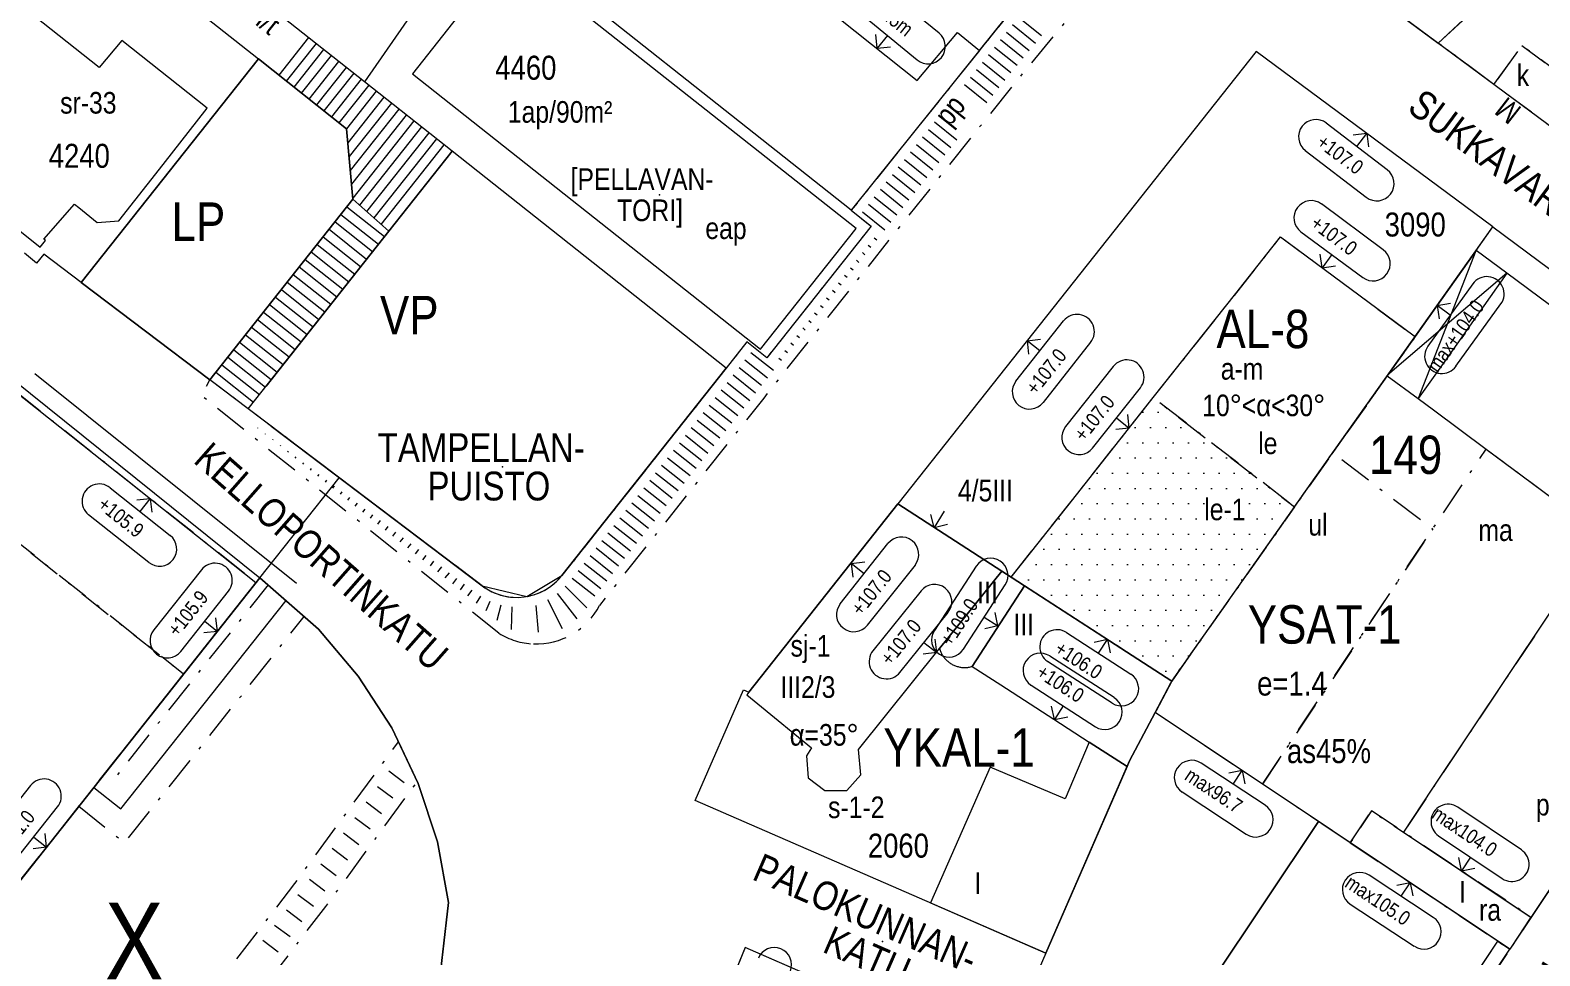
# Model space of a CAD drawing. Header units: metres. Extents: x 24485995 to 24488038, y 6819999 to 6822001.
# Drawn here: x 24487399.4 to 24487556.7, y 6821454.7 to 6821551.1 of the extents above; entities that cross this region are included whole.
import ezdxf

# ---------------------------------------------------------------- set-up
doc = ezdxf.new("R2010")
doc.units = ezdxf.units.M
for name, pattern in [('k10020', [0]), ('k10040', [10.3, 3.5, -1.5, 0.3, -1.5, 3.5]), ('k10050', [8, 3, -2, 3]), ('K10271', [0]), ('K10430', [0]), ('k10li0', [0]), ('k10vi1', [0])]:
    doc.linetypes.add(name, pattern=pattern)
for name, color, linetype, lineweight in [('AK_AsemakaavaTeksti_Kadun_puistonnimi', 7, 'Continuous', 0), ('AK_AsemakaavaTeksti_Kaupunginosan_nimi', 7, 'Continuous', 0), ('AK_AsemakaavaTeksti_Korttelinumero', 7, 'Continuous', 0), ('AK_AsemakaavaViiva_Kaupunginosan_raja', 7, 'Continuous', 0), ('AK_JohdoillevarattuViiva', 7, 'Continuous', 0), ('AK_Kaavamerkinta_Kayttotarkoitusalue', 7, 'Continuous', 0), ('AK_KayttotarkoitusSymboliViiva_Liikennealueen_kuvio', 12, 'Continuous', 0), ('AK_KayttotarkoitusSymboliViiva_Virkistysalueen_kuvio_murtoviiva', 7, 'Continuous', 0), ('AK_KayttotarkoitusViiva', 7, 'Continuous', 0), ('AK_LiikennointiTeksti_Autopaikkamerkinta_m2', 7, 'Continuous', 0), ('AK_LiikennointiViiva_Polkuviivoitus', 7, 'Continuous', 0), ('AK_MuuAsemakaavaTeksti_Alueenosan_kayttotarkoitus', 7, 'Continuous', 0), ('AK_MuuAsemakaavaTeksti_Erityismaarays', 7, 'Continuous', 0), ('AK_MuuAsemakaavaViiva_alueenosan_raja', 7, 'Continuous', 0), ('AK_MuuAsemakaavaViiva_Ohj_alueenosan_raja', 7, 'Continuous', 0), ('AK_Poistettava_merkintä', 7, 'Continuous', 0), ('AK_RakennusalaTeksti_Kerrosala_tai_luku', 7, 'Continuous', 0), ('AK_RakennusalaTeksti_Rakennusoikeus', 7, 'Continuous', 0), ('AK_RakennusalaTeksti_Tehokkuusluku', 7, 'Continuous', 0), ('AK_RakennusalaViiva_Rakennusalan_raja__I_', 7, 'Continuous', 0), ('AK_RakentaminenSymboli_Rajaan_kiinni_nuoli', 7, 'Continuous', 0), ('AK_RakentaminenTeksti_Kattokaltevuus', 7, 'Continuous', 0), ('AK_RakentaminenTeksti_Korkeusmerkinta', 7, 'Continuous', 0), ('AK_RakentaminenTeksti_Korkeusmerkinta_ja_soikio_ja_nuoli', 7, 'Continuous', 0), ('AK_RakentaminenTeksti_Rakentamismaarays', 7, 'Continuous', 0), ('AK_RakentaminenViiva_Kulkuaukko', 7, 'Continuous', 0), ('AK_YmparistoAlue_Istutettava_alue', 7, 'Continuous', 0), ('AK_YmparistoTeksti_Aita_puurivimerkinta', 7, 'Continuous', 0), ('AK_YmparistoViiva_Istutettava_puurivi', 7, 'Continuous', 0)]:
    doc.layers.add(name, color=color, linetype=linetype, lineweight=lineweight)
doc.styles.add('ArialNarrow', font='ARIALN.TTF')

# ---------------------------------------------------------------- blocks, each defined once
blk = doc.blocks.new('NUOLI1')
at = {"layer": 'AK_RakentaminenSymboli_Rajaan_kiinni_nuoli', "color": 7, "linetype": 'Continuous', "lineweight": 0}
for p, q in [((0, 2), (0, 0)), ((0, 0), (-1, 1)), ((0, 0), (1, 1))]:
    blk.add_line(p, q, dxfattribs=at)

msp = doc.modelspace()

# ---------------------------------------------------------------- hatches: boundary and pattern name
at = {"layer": 'AK_YmparistoAlue_Istutettava_alue', "linetype": 'Continuous', "lineweight": 0}
h = msp.add_hatch(dxfattribs=at)
h.set_pattern_fill('DOTS', style=0)
h.paths.add_polyline_path([(24487516.41, 6821512.83), (24487507.5, 6821501.57), (24487501.59, 6821494.11), (24487502.99, 6821493.21), (24487518.33, 6821483.29), (24487531.12, 6821501.44)], flags=0)

# ---------------------------------------------------------------- linework, layer by layer
at = {"layer": 'AK_AsemakaavaTeksti_Kadun_puistonnimi', "linetype": 'Continuous', "lineweight": 5}
for p in [(24487448.6, 6821505.62), (24487488.2, 6821456.16)]:
    msp.add_point(p, dxfattribs=at)
at = {"layer": 'AK_AsemakaavaViiva_Kaupunginosan_raja', "linetype": 'k10020', "lineweight": 9, "flags": 128}
for points in [[(24487517.28, 6821572.69), (24487484.93, 6821532.35)], [(24487484.93, 6821532.35), (24487487.01, 6821530.71)], [(24487487.01, 6821530.71), (24487476.14, 6821516.99)], [(24487474.07, 6821518.63), (24487471.89, 6821515.89)], [(24487476.14, 6821516.99), (24487474.07, 6821518.63)], [(24487471.89, 6821515.89), (24487454.79, 6821494.29)], [(24487423.32, 6821494.06), (24487431.58, 6821504.49)], [(24487446.47, 6821493.23), (24487431.58, 6821504.49)], [(24487423.32, 6821494.06), (24487375.69, 6821433.94), (24487366.38, 6821422.18), (24487364.88, 6821420.67), (24487362.16, 6821419.93)]]:
    msp.add_lwpolyline(points, dxfattribs=at)
at = {"layer": 'AK_AsemakaavaViiva_Kaupunginosan_raja', "linetype": 'k10020', "lineweight": 9}
msp.add_arc((24487450.08, 6821498.02), 6, 232.9124, 321.6098, dxfattribs=at)
at = {"layer": 'AK_JohdoillevarattuViiva', "linetype": 'Continuous', "lineweight": 5, "flags": 128}
msp.add_lwpolyline([(24487406.01, 6821472.22), (24487408.82, 6821469.97), (24487426.05, 6821491.68)], dxfattribs=at)
at = {"layer": 'AK_KayttotarkoitusSymboliViiva_Liikennealueen_kuvio', "linetype": 'k10li0', "lineweight": 9, "flags": 128}
msp.add_lwpolyline([(24487404.7, 6821524.83), (24487418.1, 6821514.69), (24487433, 6821533.5), (24487432.34, 6821540.84), (24487423.15, 6821548.12), (24487404.7, 6821524.83)], dxfattribs=at)
at = {"layer": 'AK_KayttotarkoitusSymboliViiva_Virkistysalueen_kuvio_murtoviiva', "linetype": 'k10vi1', "lineweight": 9, "flags": 128}
for points in [[(24487424.48, 6821509.86), (24487446.47, 6821493.23), (24487451.13, 6821492.11), (24487454.79, 6821494.29), (24487471.89, 6821515.89), (24487443.34, 6821538.51), (24487436.74, 6821530.17), (24487423.95, 6821514.02)], [(24487440.64, 6821439.93), (24487442.96, 6821460.23), (24487441.82, 6821466.54), (24487439.82, 6821472.64), (24487437.05, 6821478.43), (24487433.57, 6821483.82), (24487429.42, 6821488.72), (24487423.32, 6821494.06), (24487375.69, 6821433.94), (24487368.24, 6821424.53)]]:
    msp.add_lwpolyline(points, dxfattribs=at)
at = {"layer": 'AK_KayttotarkoitusViiva', "linetype": 'Continuous', "lineweight": 20, "flags": 128}
for points in [[(24487434.22, 6821545.73), (24487416.74, 6821559.58), (24487417.97, 6821561.32), (24487457.7, 6821617.6)], [(24487486.08, 6821597.75), (24487517.28, 6821572.69), (24487484.93, 6821532.35)], [(24487561.78, 6821538.14), (24487536.28, 6821557.05), (24487562.68, 6821581.48)], [(24487446.18, 6821563.05), (24487434.22, 6821545.73)], [(24487484.93, 6821532.35), (24487446.18, 6821563.05)], [(24487407.57, 6821560.46), (24487423.15, 6821548.12)], [(24487551.79, 6821530.62), (24487527.12, 6821548.9), (24487489.78, 6821501.75)], [(24487404.7, 6821524.83), (24487423.15, 6821548.12)], [(24487423.15, 6821548.12), (24487432.34, 6821540.84), (24487433, 6821533.5), (24487418.1, 6821514.69)], [(24487443.34, 6821538.51), (24487434.22, 6821545.73)], [(24487422.09, 6821511.67), (24487436.74, 6821530.17), (24487443.34, 6821538.51)], [(24487471.89, 6821515.89), (24487443.34, 6821538.51)], [(24487484.93, 6821532.35), (24487487.01, 6821530.71), (24487476.14, 6821516.99), (24487474.07, 6821518.63), (24487471.89, 6821515.89)], [(24487518.33, 6821483.29), (24487535.3, 6821507.37), (24487551.79, 6821530.62)], [(24487551.79, 6821530.62), (24487577.84, 6821511.3), (24487579.44, 6821500.55), (24487602.5, 6821483.29), (24487604.47, 6821469.97), (24487558.76, 6821463.14), (24487553.57, 6821455.35)], [(24487404.7, 6821524.83), (24487400.79, 6821527.78), (24487400.04, 6821526.84), (24487398.77, 6821527.87)], [(24487418.1, 6821514.69), (24487404.7, 6821524.83)], [(24487391.94, 6821519.24), (24487423.32, 6821494.06)], [(24487471.89, 6821515.89), (24487454.79, 6821494.29)], [(24487422.09, 6821511.67), (24487418.1, 6821514.69)], [(24487446.47, 6821493.23), (24487422.09, 6821511.67)], [(24487505.2, 6821454.95), (24487468.68, 6821470.87), (24487473.7, 6821482.39), (24487474.25, 6821482.15), (24487489.78, 6821501.75)], [(24487489.78, 6821501.75), (24487518.33, 6821483.29)], [(24487366.38, 6821422.18), (24487375.69, 6821433.94), (24487423.32, 6821494.06), (24487429.42, 6821488.72), (24487433.57, 6821483.82), (24487437.05, 6821478.43), (24487439.82, 6821472.64), (24487441.82, 6821466.54), (24487442.96, 6821460.23), (24487440.3, 6821436.95)], [(24487518.33, 6821483.29), (24487516.6, 6821480.02)], [(24487505.2, 6821454.95), (24487513.93, 6821474.98), (24487516.6, 6821480.02)], [(24487553.57, 6821455.35), (24487516.6, 6821480.02)], [(24487505.2, 6821454.95), (24487500.41, 6821443.95), (24487473.87, 6821455.52), (24487448.14, 6821392.64), (24487465.79, 6821368.48), (24487533.11, 6821378.53), (24487528.09, 6821412.14), (24487536.31, 6821428.31), (24487542.47, 6821438.72), (24487553.57, 6821455.35)]]:
    msp.add_lwpolyline(points, dxfattribs=at)
at = {"layer": 'AK_KayttotarkoitusViiva', "linetype": 'Continuous', "lineweight": 20}
msp.add_arc((24487450.08, 6821498.02), 6, 232.9124, 321.6098, dxfattribs=at)
at = {"layer": 'AK_LiikennointiViiva_Polkuviivoitus', "linetype": 'Continuous', "lineweight": 0, "flags": 128}
for points in [[(24487501.73, 6821551.7), (24487504.12, 6821549.78)], [(24487502.36, 6821552.48), (24487504.76, 6821550.55)], [(24487428.38, 6821550.35), (24487425.28, 6821546.43)], [(24487500.48, 6821550.14), (24487502.85, 6821548.24)], [(24487501.11, 6821550.92), (24487503.48, 6821549.01)], [(24487429.17, 6821549.73), (24487426.06, 6821545.81)], [(24487429.95, 6821549.11), (24487426.85, 6821545.19)], [(24487430.74, 6821548.49), (24487427.63, 6821544.57)], [(24487499.23, 6821548.58), (24487501.57, 6821546.7)], [(24487499.86, 6821549.36), (24487502.21, 6821547.47)], [(24487431.52, 6821547.87), (24487428.42, 6821543.95)], [(24487432.3, 6821547.25), (24487429.2, 6821543.33)], [(24487497.98, 6821547.02), (24487500.32, 6821545.14)], [(24487498.6, 6821547.8), (24487500.94, 6821545.92)], [(24487433.09, 6821546.63), (24487429.98, 6821542.71)], [(24487433.87, 6821546.01), (24487430.77, 6821542.09)], [(24487434.66, 6821545.39), (24487431.55, 6821541.47)], [(24487496.73, 6821545.46), (24487499.07, 6821543.58)], [(24487497.35, 6821546.24), (24487499.69, 6821544.36)], [(24487435.44, 6821544.77), (24487432.33, 6821540.85)], [(24487436.22, 6821544.14), (24487432.47, 6821539.4)], [(24487437.01, 6821543.52), (24487432.6, 6821537.96)], [(24487437.79, 6821542.9), (24487432.73, 6821536.51)], [(24487438.57, 6821542.28), (24487432.86, 6821535.07)], [(24487439.36, 6821541.66), (24487432.99, 6821533.62)], [(24487440.14, 6821541.04), (24487433.69, 6821532.89)], [(24487492.97, 6821540.78), (24487495.31, 6821538.9)], [(24487493.6, 6821541.56), (24487495.94, 6821539.68)], [(24487440.93, 6821540.42), (24487434.43, 6821532.22)], [(24487441.71, 6821539.8), (24487435.18, 6821531.56)], [(24487442.49, 6821539.18), (24487435.93, 6821530.89)], [(24487491.72, 6821539.22), (24487494.06, 6821537.34)], [(24487492.35, 6821540), (24487494.69, 6821538.12)], [(24487490.47, 6821537.66), (24487492.81, 6821535.78)], [(24487491.1, 6821538.44), (24487493.44, 6821536.56)], [(24487489.22, 6821536.1), (24487491.56, 6821534.22)], [(24487489.84, 6821536.88), (24487492.18, 6821535)], [(24487487.97, 6821534.54), (24487490.31, 6821532.66)], [(24487488.59, 6821535.32), (24487490.93, 6821533.44)], [(24487432.38, 6821532.72), (24487436.3, 6821529.61)], [(24487433, 6821533.5), (24487436.74, 6821530.17)], [(24487486.72, 6821532.98), (24487489.06, 6821531.1)], [(24487487.34, 6821533.76), (24487489.68, 6821531.88)], [(24487431.14, 6821531.15), (24487435.05, 6821528.05)], [(24487431.76, 6821531.93), (24487435.68, 6821528.83)], [(24487486.09, 6821532.2), (24487488.43, 6821530.32)], [(24487429.89, 6821529.58), (24487433.81, 6821526.48)], [(24487430.52, 6821530.37), (24487434.43, 6821527.26)], [(24487487.33, 6821529.5), (24487487.6, 6821529.29)], [(24487428.65, 6821528.01), (24487432.57, 6821524.91)], [(24487429.27, 6821528.8), (24487433.19, 6821525.69)], [(24487486.09, 6821527.94), (24487486.36, 6821527.72)], [(24487486.71, 6821528.72), (24487486.98, 6821528.5)], [(24487427.41, 6821526.45), (24487431.33, 6821523.34)], [(24487428.03, 6821527.23), (24487431.95, 6821524.13)], [(24487484.85, 6821526.37), (24487485.12, 6821526.15)], [(24487485.47, 6821527.15), (24487485.74, 6821526.93)], [(24487426.17, 6821524.88), (24487430.09, 6821521.77)], [(24487426.79, 6821525.66), (24487430.71, 6821522.56)], [(24487483.6, 6821524.8), (24487483.88, 6821524.58)], [(24487484.23, 6821525.58), (24487484.5, 6821525.37)], [(24487424.93, 6821523.31), (24487428.85, 6821520.21)], [(24487425.55, 6821524.09), (24487429.47, 6821520.99)], [(24487482.36, 6821523.23), (24487482.64, 6821523.01)], [(24487482.98, 6821524.02), (24487483.26, 6821523.8)], [(24487423.69, 6821521.74), (24487427.6, 6821518.64)], [(24487424.31, 6821522.53), (24487428.23, 6821519.42)], [(24487481.12, 6821521.66), (24487481.4, 6821521.45)], [(24487481.74, 6821522.45), (24487482.02, 6821522.23)], [(24487422.44, 6821520.18), (24487426.36, 6821517.07)], [(24487423.06, 6821520.96), (24487426.98, 6821517.85)], [(24487479.88, 6821520.1), (24487480.15, 6821519.88)], [(24487480.5, 6821520.88), (24487480.77, 6821520.66)], [(24487421.2, 6821518.61), (24487425.12, 6821515.5)], [(24487421.82, 6821519.39), (24487425.74, 6821516.29)], [(24487478.64, 6821518.53), (24487478.91, 6821518.31)], [(24487479.26, 6821519.31), (24487479.53, 6821519.1)], [(24487419.96, 6821517.04), (24487423.88, 6821513.94)], [(24487420.58, 6821517.82), (24487424.5, 6821514.72)], [(24487474.48, 6821517.55), (24487476.83, 6821515.69)], [(24487477.4, 6821516.96), (24487477.67, 6821516.74)], [(24487478.02, 6821517.74), (24487478.29, 6821517.53)], [(24487418.72, 6821515.47), (24487422.64, 6821512.37)], [(24487419.34, 6821516.26), (24487423.26, 6821513.15)], [(24487473.24, 6821515.98), (24487475.59, 6821514.12)], [(24487473.86, 6821516.76), (24487476.21, 6821514.9)], [(24487472, 6821514.41), (24487474.35, 6821512.55)], [(24487472.62, 6821515.2), (24487474.97, 6821513.33)], [(24487470.76, 6821512.84), (24487473.11, 6821510.98)], [(24487471.38, 6821513.63), (24487473.73, 6821511.77)], [(24487469.51, 6821511.28), (24487471.87, 6821509.41)], [(24487470.14, 6821512.06), (24487472.49, 6821510.2)], [(24487423.08, 6821509.67), (24487423.06, 6821509.65)], [(24487423.87, 6821509.06), (24487423.85, 6821509.03)], [(24487468.27, 6821509.71), (24487470.62, 6821507.85)], [(24487468.89, 6821510.49), (24487471.25, 6821508.63)], [(24487424.67, 6821508.46), (24487424.63, 6821508.4)], [(24487425.47, 6821507.86), (24487425.41, 6821507.78)], [(24487467.03, 6821508.14), (24487469.38, 6821506.28)], [(24487467.65, 6821508.93), (24487470, 6821507.06)], [(24487426.27, 6821507.26), (24487426.19, 6821507.15)], [(24487427.06, 6821506.65), (24487426.97, 6821506.53)], [(24487427.86, 6821506.05), (24487427.75, 6821505.91)], [(24487465.79, 6821506.57), (24487468.14, 6821504.71)], [(24487466.41, 6821507.36), (24487468.76, 6821505.49)], [(24487428.66, 6821505.45), (24487428.54, 6821505.28)], [(24487429.46, 6821504.84), (24487429.32, 6821504.66)], [(24487464.55, 6821505.01), (24487466.9, 6821503.14)], [(24487465.17, 6821505.79), (24487467.52, 6821503.93)], [(24487430.25, 6821504.24), (24487430.1, 6821504.03)], [(24487431.05, 6821503.64), (24487430.88, 6821503.41)], [(24487431.85, 6821503.03), (24487431.66, 6821502.78)], [(24487463.31, 6821503.44), (24487465.66, 6821501.58)], [(24487463.93, 6821504.22), (24487466.28, 6821502.36)], [(24487432.65, 6821502.43), (24487432.44, 6821502.16)], [(24487433.45, 6821501.83), (24487433.22, 6821501.54)], [(24487434.24, 6821501.22), (24487434.01, 6821500.91)], [(24487462.06, 6821501.87), (24487464.42, 6821500.01)], [(24487462.68, 6821502.65), (24487465.04, 6821500.79)], [(24487435.04, 6821500.62), (24487434.79, 6821500.29)], [(24487435.84, 6821500.02), (24487435.57, 6821499.66)], [(24487460.82, 6821500.3), (24487463.17, 6821498.44)], [(24487461.44, 6821501.09), (24487463.79, 6821499.22)], [(24487436.64, 6821499.41), (24487436.35, 6821499.04)], [(24487437.43, 6821498.81), (24487437.13, 6821498.41)], [(24487438.23, 6821498.21), (24487437.91, 6821497.79)], [(24487459.58, 6821498.73), (24487461.93, 6821496.87)], [(24487460.2, 6821499.52), (24487462.55, 6821497.66)], [(24487439.03, 6821497.6), (24487438.7, 6821497.17)], [(24487439.83, 6821497), (24487439.48, 6821496.54)], [(24487458.34, 6821497.17), (24487460.69, 6821495.3)], [(24487458.96, 6821497.95), (24487461.31, 6821496.09)], [(24487440.62, 6821496.4), (24487440.26, 6821495.92)], [(24487441.42, 6821495.79), (24487441.04, 6821495.29)], [(24487442.22, 6821495.19), (24487441.82, 6821494.67)], [(24487457.1, 6821495.6), (24487459.45, 6821493.74)], [(24487457.72, 6821496.38), (24487460.07, 6821494.52)], [(24487443.02, 6821494.59), (24487442.6, 6821494.04)], [(24487443.81, 6821493.98), (24487443.39, 6821493.42)], [(24487444.61, 6821493.38), (24487444.17, 6821492.8)], [(24487455.86, 6821494.03), (24487458.21, 6821492.17)], [(24487456.48, 6821494.81), (24487458.83, 6821492.95)], [(24487445.41, 6821492.78), (24487444.95, 6821492.17)], [(24487446.29, 6821492.14), (24487445.86, 6821491.43)], [(24487453.29, 6821491.8), (24487454.82, 6821488.77)], [(24487454.3, 6821492.43), (24487456.35, 6821489.77)], [(24487455.14, 6821493.18), (24487457.39, 6821490.92)], [(24487447.29, 6821491.6), (24487446.84, 6821490.62)], [(24487448.41, 6821491.22), (24487448.02, 6821489.6)], [(24487449.58, 6821491.04), (24487449.48, 6821488.68)], [(24487452.08, 6821491.17), (24487452.3, 6821488.38)], [(24487438.35, 6821472.71), (24487436.75, 6821473.91)], [(24487437.17, 6821471.09), (24487435.57, 6821472.29)], [(24487435.99, 6821469.48), (24487434.39, 6821470.68)], [(24487434.81, 6821467.87), (24487433.21, 6821469.06)], [(24487433.63, 6821466.25), (24487432.02, 6821467.45)], [(24487432.44, 6821464.64), (24487430.84, 6821465.84)], [(24487431.26, 6821463.02), (24487429.66, 6821464.22)], [(24487430.08, 6821461.41), (24487428.48, 6821462.61)], [(24487428.89, 6821459.81), (24487427.28, 6821461.01)], [(24487427.67, 6821458.22), (24487426.07, 6821459.42)], [(24487426.45, 6821456.64), (24487424.85, 6821457.83)], [(24487425.23, 6821455.05), (24487423.63, 6821456.25)]]:
    msp.add_lwpolyline(points, dxfattribs=at)
at = {"layer": 'AK_MuuAsemakaavaTeksti_Erityismaarays', "linetype": 'Continuous', "lineweight": 0}
msp.add_point((24487464.95, 6821533.98), dxfattribs=at)
at = {"layer": 'AK_MuuAsemakaavaViiva_alueenosan_raja', "linetype": 'k10040', "lineweight": 5, "flags": 128}
for points in [[(24487519.38, 6821565.76), (24487512.97, 6821558.89), (24487502.2, 6821545.89), (24487488.83, 6821529.22), (24487475.81, 6821512.79), (24487458.71, 6821491.19)], [(24487510.99, 6821564.81), (24487498.3, 6821549.02)], [(24487546.09, 6821549.78), (24487562.16, 6821564.65), (24487575.2, 6821555.03), (24487572.99, 6821552.25), (24487569.25, 6821547.54), (24487564.9, 6821542.06), (24487554.81, 6821549.53), (24487551.91, 6821545.46), (24487546.09, 6821549.78)], [(24487498.3, 6821549.02), (24487484.93, 6821532.35), (24487487.01, 6821530.71), (24487476.14, 6821516.99), (24487474.07, 6821518.63), (24487471.89, 6821515.89), (24487454.79, 6821494.29)], [(24487551.91, 6821545.46), (24487546.09, 6821549.78)], [(24487516.41, 6821512.83), (24487529.68, 6821529.58), (24487543.69, 6821519.19), (24487531.12, 6821501.44), (24487516.41, 6821512.83)], [(24487543.69, 6821519.19), (24487540.79, 6821515.12)], [(24487384.54, 6821499.66), (24487392.05, 6821493.69), (24487396.41, 6821499.07), (24487415.36, 6821484.02), (24487422.9, 6821493.55), (24487396.4, 6821514.6), (24487384.54, 6821499.66)], [(24487448.21, 6821488.29), (24487417.2, 6821513.05), (24487418.1, 6821514.69)], [(24487446.47, 6821493.23), (24487422.09, 6821511.67), (24487418.1, 6821514.69)], [(24487501.59, 6821494.11), (24487516.41, 6821512.83), (24487531.12, 6821501.44), (24487518.33, 6821483.29), (24487501.59, 6821494.11)], [(24487527.78, 6821472.56), (24487545.53, 6821499.16), (24487551.08, 6821507.48), (24487560.77, 6821500.3), (24487561.42, 6821495.94), (24487542.48, 6821467.56), (24487539.15, 6821469.78), (24487536.93, 6821466.45), (24487527.78, 6821472.56)], [(24487516.6, 6821480.02), (24487518.33, 6821483.29), (24487531.12, 6821501.44), (24487535.1, 6821507.09), (24487545.53, 6821499.16), (24487527.78, 6821472.56), (24487516.6, 6821480.02)], [(24487364.63, 6821459.18), (24487383.7, 6821444.04), (24487415.36, 6821484.02), (24487396.41, 6821499.07), (24487392.05, 6821493.69), (24487387.89, 6821488.57), (24487380.44, 6821479.37), (24487379.4, 6821480.18), (24487377.82, 6821479.84), (24487375.23, 6821476.56), (24487375.07, 6821475.18), (24487376.36, 6821474.08), (24487364.63, 6821459.18)], [(24487404.44, 6821470.28), (24487409.22, 6821466.44), (24487427.93, 6821490.03), (24487424.16, 6821493.32), (24487408.42, 6821473.49), (24487407.57, 6821474.18), (24487404.46, 6821470.26)], [(24487501.59, 6821494.11), (24487502.99, 6821493.21)], [(24487518.33, 6821483.29), (24487516.6, 6821480.02)], [(24487527.78, 6821472.56), (24487516.6, 6821480.02)], [(24487437.75, 6821476.97), (24487439.71, 6821472.87), (24487430.15, 6821459.81), (24487416.01, 6821441.41), (24487412.89, 6821437.01), (24487409.43, 6821432.09), (24487406.53, 6821427.73), (24487404.96, 6821425.29), (24487403.31, 6821422.43), (24487399.93, 6821415.91), (24487396.94, 6821409.26), (24487393.8, 6821400.37), (24487391.89, 6821394.04), (24487390.97, 6821388.91), (24487390.56, 6821382.24), (24487390.76, 6821357.49), (24487386.76, 6821356.89), (24487386.56, 6821382.34), (24487386.99, 6821389.39), (24487388, 6821394.98), (24487390, 6821401.61), (24487393.22, 6821410.75), (24487396.33, 6821417.65), (24487399.8, 6821424.35), (24487401.54, 6821427.37), (24487403.18, 6821429.91), (24487406.12, 6821434.35), (24487409.62, 6821439.31), (24487412.79, 6821443.78), (24487426.95, 6821462.21), (24487437.75, 6821476.97)], [(24487513.93, 6821474.98), (24487513.67, 6821474.39)], [(24487536.93, 6821466.45), (24487553.57, 6821455.35), (24487555.79, 6821458.68), (24487542.48, 6821467.56), (24487539.15, 6821469.78), (24487536.93, 6821466.45)], [(24487536.93, 6821466.45), (24487539.15, 6821469.78), (24487542.48, 6821467.56), (24487555.79, 6821458.68), (24487553.57, 6821455.35), (24487536.93, 6821466.45)], [(24487536.93, 6821466.45), (24487533.61, 6821468.67)], [(24487531, 6821392.67), (24487518.35, 6821391.64), (24487516.64, 6821393.01), (24487511.79, 6821404.38), (24487516.83, 6821407.24), (24487514.05, 6821412.58), (24487513.04, 6821414.03), (24487517.09, 6821419.59), (24487524.57, 6821414.59), (24487541.22, 6821439.55), (24487552.32, 6821456.19), (24487553.57, 6821455.35), (24487542.47, 6821438.72), (24487536.31, 6821428.31), (24487528.09, 6821412.14), (24487531, 6821392.67)], [(24487552.32, 6821456.19), (24487553.57, 6821455.35)]]:
    msp.add_lwpolyline(points, dxfattribs=at)
at = {"layer": 'AK_MuuAsemakaavaViiva_alueenosan_raja', "linetype": 'k10040', "lineweight": 5}
for centre, radius, start, end in [((24487450.08, 6821498.02), 6, 287.7806, 321.599), ((24487450.08, 6821498.02), 6, 232.9056, 287.794), ((24487452.12, 6821494.58), 7.41, 267.6695, 332.7375), ((24487452.1, 6821494.53), 7.36, 238.0375, 267.8077)]:
    msp.add_arc(centre, radius, start, end, dxfattribs=at)
at = {"layer": 'AK_MuuAsemakaavaViiva_Ohj_alueenosan_raja', "linetype": 'k10050', "lineweight": 5, "flags": 128}
msp.add_lwpolyline([(24487551.91, 6821545.46), (24487554.81, 6821549.53), (24487564.9, 6821542.06), (24487561.78, 6821538.14), (24487558.73, 6821540.4), (24487551.91, 6821545.46)], dxfattribs=at)
at = {"layer": 'AK_Poistettava_merkintä', "linetype": 'k10040', "lineweight": 0, "flags": 128}
for points in [[(24487540.79, 6821515.12), (24487535.19, 6821507.22), (24487535.01, 6821506.96)], [(24487531.12, 6821501.44), (24487535.01, 6821506.96)]]:
    msp.add_lwpolyline(points, dxfattribs=at)
at = {"layer": 'AK_RakennusalaViiva_Rakennusalan_raja__I_', "linetype": 'K10271', "lineweight": 9, "flags": 128}
for points in [[(24487314.1, 6821598.83), (24487365.81, 6821556.33), (24487380.1, 6821544.81), (24487400.42, 6821528.51), (24487400.98, 6821529.19), (24487400.79, 6821529.35), (24487403.98, 6821532.98), (24487404.44, 6821532.63), (24487406.37, 6821531.08), (24487408.61, 6821531.24), (24487413.22, 6821537.12), (24487417.83, 6821543), (24487408.94, 6821550.05), (24487406.57, 6821547.24), (24487391.36, 6821559.28), (24487391.66, 6821559.67), (24487363.88, 6821581.89), (24487363.87, 6821581.83), (24487325.42, 6821612.75), (24487321.63, 6821608.09), (24487317.85, 6821603.43), (24487314.1, 6821598.83)], [(24487498.3, 6821549.02), (24487510.99, 6821564.81), (24487508.78, 6821566.62), (24487512.78, 6821571.9), (24487498.23, 6821583.72), (24487494.38, 6821578.3), (24487492.83, 6821579.56), (24487480.04, 6821563.81), (24487481.59, 6821562.55), (24487477.34, 6821557.4), (24487491.8, 6821545.88), (24487496.02, 6821550.89), (24487498.3, 6821549.02)], [(24487552.51, 6821555.72), (24487562.16, 6821564.65), (24487570.83, 6821572.67), (24487571.91, 6821573.67), (24487562.68, 6821581.48), (24487536.28, 6821557.05), (24487546.09, 6821549.78), (24487552.51, 6821555.72)], [(24487450.17, 6821558.33), (24487449.13, 6821559.15), (24487439.21, 6821546.58), (24487475.47, 6821517.87), (24487485.44, 6821530.44), (24487454.84, 6821554.64), (24487450.17, 6821558.33)], [(24487500.61, 6821494.74), (24487501.59, 6821494.11), (24487507.5, 6821501.57), (24487516.41, 6821512.83), (24487525.01, 6821523.68), (24487529.68, 6821529.58), (24487543.45, 6821519.37), (24487543.69, 6821519.19), (24487550.05, 6821528.17), (24487551.79, 6821530.62), (24487527.12, 6821548.9), (24487489.78, 6821501.75), (24487500.61, 6821494.74)], [(24487558.76, 6821463.14), (24487578.15, 6821492.19), (24487576.96, 6821500.19), (24487576.1, 6821505.98), (24487575.63, 6821509.21), (24487553.26, 6821525.79), (24487550.05, 6821528.17), (24487543.69, 6821519.19), (24487540.79, 6821515.12), (24487544.01, 6821512.73), (24487545.6, 6821511.55), (24487551.08, 6821507.48), (24487560.77, 6821500.3), (24487561.14, 6821497.84), (24487561.42, 6821495.94), (24487545.45, 6821472.02), (24487542.48, 6821467.56), (24487554.54, 6821459.51), (24487555.79, 6821458.68), (24487558.76, 6821463.14)], [(24487313.66, 6821461.35), (24487346.08, 6821435.6), (24487364.88, 6821420.67), (24487366.38, 6821422.18), (24487383.7, 6821444.04), (24487415.36, 6821484.02), (24487422.9, 6821493.55), (24487396.4, 6821514.6), (24487384.54, 6821499.66), (24487392.05, 6821493.69), (24487387.91, 6821488.58), (24487380.44, 6821479.37), (24487379.4, 6821480.18), (24487377.82, 6821479.84), (24487375.23, 6821476.56), (24487375.07, 6821475.18), (24487376.36, 6821474.08), (24487364.63, 6821459.18), (24487363.09, 6821457.21), (24487330.91, 6821482.76), (24487313.66, 6821461.35)], [(24487500.61, 6821494.74), (24487489.78, 6821501.75), (24487474.25, 6821482.15), (24487474.04, 6821481.88), (24487475.2, 6821480.93), (24487480.8, 6821476.35), (24487480.28, 6821475.5), (24487480.44, 6821473.22), (24487482.19, 6821471.89), (24487484.49, 6821471.91), (24487485.93, 6821473.53), (24487485.69, 6821476.17), (24487494.13, 6821486.68), (24487500.61, 6821494.74)], [(24487497.54, 6821484.82), (24487502.99, 6821493.21), (24487501.59, 6821494.11), (24487500.61, 6821494.74), (24487494.13, 6821486.68), (24487494.16, 6821486.59), (24487494.19, 6821486.5), (24487494.22, 6821486.41), (24487494.26, 6821486.32), (24487494.3, 6821486.24), (24487494.34, 6821486.16), (24487494.39, 6821486.07), (24487494.44, 6821485.99), (24487494.49, 6821485.91), (24487494.54, 6821485.84), (24487494.6, 6821485.76), (24487494.66, 6821485.69), (24487494.72, 6821485.62), (24487494.78, 6821485.55), (24487494.85, 6821485.48), (24487494.92, 6821485.42), (24487494.99, 6821485.36), (24487495.06, 6821485.3), (24487495.13, 6821485.24), (24487495.21, 6821485.19), (24487495.29, 6821485.13), (24487495.37, 6821485.09), (24487495.45, 6821485.04), (24487495.53, 6821485), (24487495.62, 6821484.96), (24487495.7, 6821484.92), (24487495.79, 6821484.88), (24487495.88, 6821484.85), (24487495.97, 6821484.82), (24487496.06, 6821484.8), (24487496.15, 6821484.78), (24487496.24, 6821484.76), (24487496.33, 6821484.74), (24487496.43, 6821484.73), (24487496.52, 6821484.72), (24487496.61, 6821484.71), (24487496.71, 6821484.71), (24487496.8, 6821484.71), (24487496.89, 6821484.71), (24487496.99, 6821484.72), (24487497.08, 6821484.73), (24487497.17, 6821484.74), (24487497.27, 6821484.76), (24487497.36, 6821484.77), (24487497.45, 6821484.8), (24487497.54, 6821484.82)], [(24487513.93, 6821474.98), (24487516.6, 6821480.02), (24487518.33, 6821483.29), (24487502.99, 6821493.21), (24487497.54, 6821484.82), (24487500.52, 6821482.9), (24487506.05, 6821479.32), (24487509.74, 6821476.93), (24487513.67, 6821474.39), (24487513.93, 6821474.98)], [(24487513.93, 6821474.98), (24487513.67, 6821474.39), (24487505.2, 6821454.95), (24487500.41, 6821443.95), (24487495.94, 6821433.7), (24487505.86, 6821427.08), (24487509.74, 6821432.91), (24487522.51, 6821452.04), (24487533.61, 6821468.67), (24487527.78, 6821472.56), (24487516.6, 6821480.02), (24487513.93, 6821474.98)], [(24487513.67, 6821474.39), (24487509.74, 6821476.93), (24487507.24, 6821471.04), (24487499.41, 6821474.34), (24487493.18, 6821460.19), (24487505.2, 6821454.95), (24487513.67, 6821474.39)], [(24487536.93, 6821466.45), (24487533.61, 6821468.67), (24487522.51, 6821452.04), (24487509.74, 6821432.91), (24487516.81, 6821428.19), (24487520.97, 6821425.41), (24487517.09, 6821419.59), (24487524.57, 6821414.59), (24487541.22, 6821439.55), (24487552.32, 6821456.19), (24487536.93, 6821466.45)], [(24487473.87, 6821455.52), (24487470.01, 6821446.07), (24487473.81, 6821444.42), (24487476.98, 6821443.03), (24487484.98, 6821439.55), (24487488.39, 6821438.06), (24487488.56, 6821438.48), (24487490.88, 6821444.14), (24487492.26, 6821447.5), (24487473.87, 6821455.52)]]:
    msp.add_lwpolyline(points, dxfattribs=at)
at = {"layer": 'AK_RakentaminenTeksti_Korkeusmerkinta_ja_soikio_ja_nuoli', "linetype": 'Continuous', "lineweight": 5, "flags": 128}
for points in [[(24487494.08, 6821550.82), (24487487.89, 6821555.88)], [(24487485.61, 6821553.1), (24487491.8, 6821548.03)], [(24487487.63, 6821549.25), (24487487.49, 6821550.66)], [(24487488.71, 6821550.56), (24487487.63, 6821549.25)], [(24487487.63, 6821549.25), (24487489.04, 6821549.39)], [(24487540.79, 6821536.57), (24487534.44, 6821541.44)], [(24487538.65, 6821540.35), (24487537.25, 6821540.17)], [(24487537.62, 6821539), (24487538.65, 6821540.35)], [(24487538.65, 6821540.35), (24487538.84, 6821538.95)], [(24487532.25, 6821538.58), (24487538.6, 6821533.71)], [(24487540.37, 6821528.25), (24487533.94, 6821533.01)], [(24487531.8, 6821530.12), (24487538.23, 6821525.36)], [(24487534, 6821526.37), (24487533.79, 6821527.77)], [(24487535.01, 6821527.74), (24487534, 6821526.37)], [(24487534, 6821526.37), (24487535.4, 6821526.58)], [(24487549.7, 6821524.69), (24487545.03, 6821518.2)], [(24487545.98, 6821522.43), (24487547.38, 6821522.66)], [(24487545.98, 6821522.43), (24487546.21, 6821521.04)], [(24487547.36, 6821521.44), (24487545.98, 6821522.43)], [(24487547.95, 6821516.1), (24487552.63, 6821522.59)], [(24487502.1, 6821514.56), (24487507.06, 6821520.83)], [(24487503.25, 6821518.75), (24487504.65, 6821518.91)], [(24487503.25, 6821518.75), (24487503.41, 6821517.35)], [(24487504.58, 6821517.7), (24487503.25, 6821518.75)], [(24487509.88, 6821518.6), (24487504.92, 6821512.32)], [(24487512.23, 6821516.09), (24487507.27, 6821509.82)], [(24487510.09, 6821507.58), (24487515.06, 6821513.85)], [(24487512.57, 6821510.72), (24487513.9, 6821509.66)], [(24487513.9, 6821509.66), (24487513.74, 6821511.07)], [(24487513.9, 6821509.66), (24487512.5, 6821509.5)], [(24487407.7, 6821503.45), (24487413.96, 6821498.48)], [(24487411.89, 6821502.3), (24487410.48, 6821502.14)], [(24487410.83, 6821500.97), (24487411.89, 6821502.3)], [(24487411.89, 6821502.3), (24487412.05, 6821500.89)], [(24487411.73, 6821495.66), (24487405.46, 6821500.63)], [(24487483.79, 6821491.36), (24487488.76, 6821497.63)], [(24487417.22, 6821494.9), (24487412.25, 6821488.63)], [(24487484.94, 6821495.55), (24487486.34, 6821495.71)], [(24487484.94, 6821495.55), (24487485.1, 6821494.14)], [(24487486.27, 6821494.49), (24487484.94, 6821495.55)], [(24487491.58, 6821495.39), (24487486.61, 6821489.12)], [(24487497.96, 6821495.28), (24487493.6, 6821488.58)], [(24487496.62, 6821486.61), (24487500.98, 6821493.32)], [(24487415.07, 6821486.39), (24487420.04, 6821492.66)], [(24487492.21, 6821492.69), (24487487.2, 6821486.46)], [(24487490, 6821484.2), (24487495.02, 6821490.44)], [(24487500.22, 6821489.04), (24487499.93, 6821490.43)], [(24487417.56, 6821489.53), (24487418.89, 6821488.47)], [(24487418.89, 6821488.47), (24487418.73, 6821489.88)], [(24487498.8, 6821489.97), (24487500.22, 6821489.04)], [(24487500.22, 6821489.04), (24487498.84, 6821488.75)], [(24487418.89, 6821488.47), (24487417.48, 6821488.31)], [(24487492.51, 6821487.32), (24487493.84, 6821486.26)], [(24487493.84, 6821486.26), (24487493.68, 6821487.66)], [(24487507.35, 6821488.36), (24487514.07, 6821484.02)], [(24487511.63, 6821487.62), (24487510.25, 6821487.32)], [(24487510.71, 6821486.19), (24487511.63, 6821487.62)], [(24487511.63, 6821487.62), (24487511.93, 6821486.24)], [(24487493.84, 6821486.26), (24487492.43, 6821486.1)], [(24487512.34, 6821481.57), (24487505.62, 6821485.91)], [(24487512.12, 6821481), (24487505.4, 6821485.34)], [(24487503.67, 6821482.88), (24487510.39, 6821478.54)], [(24487506.1, 6821479.29), (24487505.81, 6821480.67)], [(24487507.03, 6821480.71), (24487506.1, 6821479.29)], [(24487506.1, 6821479.29), (24487507.49, 6821479.58)], [(24487528.08, 6821470.36), (24487521.39, 6821474.75)], [(24487525.66, 6821473.97), (24487524.28, 6821473.69)], [(24487524.73, 6821472.55), (24487525.66, 6821473.97)], [(24487525.66, 6821473.97), (24487525.95, 6821472.59)], [(24487399.41, 6821472.42), (24487394.45, 6821466.15)], [(24487519.41, 6821471.74), (24487526.1, 6821467.35)], [(24487397.27, 6821463.91), (24487402.23, 6821470.18)], [(24487554.79, 6821465.7), (24487548.15, 6821470.17)], [(24487399.75, 6821467.05), (24487401.08, 6821465.99)], [(24487401.08, 6821465.99), (24487400.92, 6821467.4)], [(24487546.14, 6821467.18), (24487552.78, 6821462.72)], [(24487401.08, 6821465.99), (24487399.68, 6821465.83)], [(24487548.51, 6821463.54), (24487548.24, 6821464.92)], [(24487549.46, 6821464.95), (24487548.51, 6821463.54)], [(24487548.51, 6821463.54), (24487549.9, 6821463.81)], [(24487545.58, 6821458.68), (24487538.89, 6821463.06)], [(24487543.17, 6821462.29), (24487541.79, 6821462)], [(24487542.24, 6821460.87), (24487543.17, 6821462.29)], [(24487543.17, 6821462.29), (24487543.46, 6821460.91)], [(24487536.92, 6821460.05), (24487543.61, 6821455.67)]]:
    msp.add_lwpolyline(points, dxfattribs=at)
at = {"layer": 'AK_RakentaminenTeksti_Korkeusmerkinta_ja_soikio_ja_nuoli', "linetype": 'Continuous', "lineweight": 5}
for centre, start, end in [((24487492.94, 6821549.42), 230.7089, 50.7089), ((24487533.35, 6821540.01), 52.5269, 232.5269), ((24487539.7, 6821535.14), 232.5269, 52.5269), ((24487532.87, 6821531.56), 53.4568, 233.4568), ((24487539.3, 6821526.8), 233.4568, 53.4568), ((24487508.47, 6821519.71), 321.6191, 141.6191), ((24487513.65, 6821514.97), 321.6121, 141.6121), ((24487503.51, 6821513.44), 141.6191, 321.6191), ((24487508.68, 6821508.7), 141.6121, 321.6121), ((24487406.58, 6821502.04), 51.5498, 231.5498), ((24487412.85, 6821497.07), 231.5498, 51.5498), ((24487490.17, 6821496.51), 321.6151, 141.6151), ((24487418.63, 6821493.78), 321.6121, 141.6121), ((24487499.47, 6821494.3), 326.9692, 146.9692), ((24487493.61, 6821491.57), 321.2225, 141.2225), ((24487485.2, 6821490.24), 141.6151, 321.6151), ((24487413.66, 6821487.51), 141.6121, 321.6121), ((24487506.38, 6821486.85), 57.1228, 237.1228), ((24487495.11, 6821487.6), 146.9692, 326.9692), ((24487488.6, 6821485.33), 141.2225, 321.2225), ((24487504.64, 6821484.4), 57.1295, 237.1295), ((24487513.09, 6821482.51), 237.1228, 57.1228), ((24487511.36, 6821480.05), 237.1295, 57.1295), ((24487520.4, 6821473.24), 56.746, 236.746), ((24487400.82, 6821471.3), 321.6121, 141.6121), ((24487527.09, 6821468.85), 236.746, 56.746), ((24487537.91, 6821461.56), 56.7689, 236.7689), ((24487544.6, 6821457.17), 236.7689, 56.7689), ((24487476.92, 6821453.74), 337.8667, 157.8667)]:
    msp.add_arc(centre, 1.8, start, end, dxfattribs=at)
for centre, major_axis, ratio, start_param, end_param in [((24487551.17, 6821523.64), (-1.78, -0.29), 0.997482, 2.356194, 5.497787), ((24487546.49, 6821517.15), (-1.78, -0.29), 0.997482, 5.497787, 8.63938), ((24487547.14, 6821468.67), (1.49, -1), 1, 1.570796, 4.712389), ((24487553.78, 6821464.21), (1.49, -1), 1, 4.712389, 7.853982)]:
    msp.add_ellipse(centre, major_axis=major_axis, ratio=ratio, start_param=start_param, end_param=end_param, dxfattribs=at)
at = {"layer": 'AK_RakentaminenViiva_Kulkuaukko', "linetype": 'Continuous', "lineweight": 5, "flags": 128}
for points in [[(24487550.01, 6821528.12), (24487544.01, 6821512.73)], [(24487553.26, 6821525.79), (24487540.83, 6821515.17)], [(24487553.26, 6821525.79), (24487546.95, 6821516.88), (24487544.01, 6821512.73)]]:
    msp.add_lwpolyline(points, dxfattribs=at)
at = {"layer": 'AK_YmparistoViiva_Istutettava_puurivi', "linetype": 'K10430', "lineweight": 5, "flags": 128}
msp.add_lwpolyline([(24487399.87, 6821515.35), (24487427.11, 6821493.49)], dxfattribs=at)

# ---------------------------------------------------------------- block references
at = {"layer": 'AK_RakentaminenSymboli_Rajaan_kiinni_nuoli', "color": 7, "lineweight": 0, "rotation": 329.4785321500576}
msp.add_blockref('NUOLI1', (24487493.59, 6821499.29), dxfattribs=at)

# ---------------------------------------------------------------- texts
at = {"layer": 'AK_AsemakaavaTeksti_Kadun_puistonnimi', "linetype": 'Continuous', "lineweight": 5, "style": 'ArialNarrow'}
for s, rotation, p in [('SUKKAVARTAANKATU', 323.4568, (24487542.75, 6821542.75)), ('KELLOPORTINKATU', 318.6439, (24487416.27, 6821506.14)), ('PALOKUNNAN-', 336.4572, (24487474.48, 6821462.68)), ('KATU', 336.4572, (24487481.81, 6821455.12)), ('PELLAVATEHTAANKATU', 57.7198, (24487538.95, 6821419.86))]:
    msp.add_text(s, height=3, rotation=rotation, dxfattribs=at).set_placement(p)
for s, p in [('TAMPELLAN-', (24487435.59, 6821506.12)), ('PUISTO', (24487440.78, 6821502.12))]:
    msp.add_text(s, height=3, dxfattribs=at).set_placement(p)
at = {"layer": 'AK_AsemakaavaTeksti_Kaupunginosan_nimi', "linetype": 'Continuous', "lineweight": 0, "style": 'ArialNarrow'}
msp.add_text('X', height=8, dxfattribs=at).set_placement((24487407.16, 6821452.22))
at = {"layer": 'AK_AsemakaavaTeksti_Korttelinumero', "linetype": 'Continuous', "lineweight": 5, "style": 'ArialNarrow'}
msp.add_text('149', height=4, dxfattribs=at).set_placement((24487538.88, 6821504.88))
at = {"layer": 'AK_Kaavamerkinta_Kayttotarkoitusalue', "linetype": 'Continuous', "lineweight": 0, "style": 'ArialNarrow'}
for s, p in [('LP', (24487414.1, 6821529.17)), ('VP', (24487435.82, 6821519.44)), ('AL-8', (24487522.99, 6821517.99)), ('YSAT-1', (24487526.25, 6821487.2)), ('YKAL-1', (24487488.28, 6821474.37))]:
    msp.add_text(s, height=4, dxfattribs=at).set_placement(p)
at = {"layer": 'AK_LiikennointiTeksti_Autopaikkamerkinta_m2', "linetype": 'Continuous', "lineweight": 0, "style": 'ArialNarrow'}
msp.add_text('1ap/90m²', height=2.25, dxfattribs=at).set_placement((24487449.15, 6821541.48))
at = {"layer": 'AK_MuuAsemakaavaTeksti_Alueenosan_kayttotarkoitus', "linetype": 'Continuous', "lineweight": 0, "style": 'ArialNarrow'}
for s, rotation, p in [('h/t', 321.2738, (24487422.06, 6821552.31)), ('pp', 51.2625, (24487495.19, 6821540.97))]:
    msp.add_text(s, height=2.25, rotation=rotation, dxfattribs=at).set_placement(p)
for s, p in [('ma', (24487550.29, 6821497.9)), ('ra', (24487550.36, 6821458.33))]:
    msp.add_text(s, height=2.25, dxfattribs=at).set_placement(p)
at = {"layer": 'AK_MuuAsemakaavaTeksti_Erityismaarays', "linetype": 'Continuous', "lineweight": 0, "style": 'ArialNarrow'}
for s, p in [('k', (24487554.28, 6821545.31)), ('sr-33', (24487402.5, 6821542.43)), ('[PELLAVAN-', (24487455.69, 6821534.48)), ('TORI]', (24487460.53, 6821531.23)), ('eap', (24487469.73, 6821529.36)), ('a-m', (24487523.44, 6821514.71)), ('le', (24487527.34, 6821506.95)), ('le-1', (24487521.72, 6821500.06)), ('ul', (24487532.57, 6821498.46)), ('s-1-2', (24487482.52, 6821469.02))]:
    msp.add_text(s, height=2.25, dxfattribs=at).set_placement(p)
at = {"layer": 'AK_RakennusalaTeksti_Kerrosala_tai_luku', "linetype": 'Continuous', "lineweight": 0, "style": 'ArialNarrow'}
for s, p in [('4/5III', (24487496.05, 6821502.02)), ('III', (24487498.06, 6821491.4)), ('III', (24487501.83, 6821488.08)), ('III2/3', (24487477.55, 6821481.55)), ('I', (24487497.77, 6821461.11)), ('I', (24487548.26, 6821460.2))]:
    msp.add_text(s, height=2.25, dxfattribs=at).set_placement(p)
at = {"layer": 'AK_RakennusalaTeksti_Rakennusoikeus', "linetype": 'Continuous', "lineweight": 0, "style": 'ArialNarrow'}
for s, p in [('4460', (24487447.84, 6821545.96)), ('4240', (24487401.31, 6821536.78)), ('3090', (24487540.52, 6821529.62)), ('as45%', (24487530.34, 6821474.75)), ('2060', (24487486.66, 6821464.9))]:
    msp.add_text(s, height=2.5, dxfattribs=at).set_placement(p)
at = {"layer": 'AK_RakennusalaTeksti_Tehokkuusluku', "linetype": 'Continuous', "lineweight": 0, "style": 'ArialNarrow'}
msp.add_text('e=1.4', height=2.5, dxfattribs=at).set_placement((24487527.23, 6821481.79))
at = {"layer": 'AK_RakentaminenTeksti_Kattokaltevuus', "linetype": 'Continuous', "lineweight": 0, "style": 'ArialNarrow'}
for s, p in [('10°<α<30°', (24487521.51, 6821510.9)), ('α=35°', (24487478.52, 6821476.57))]:
    msp.add_text(s, height=2.25, dxfattribs=at).set_placement(p)
at = {"layer": 'AK_RakentaminenTeksti_Korkeusmerkinta', "linetype": 'Continuous', "lineweight": 0, "style": 'ArialNarrow'}
for s, rotation, p in [('12.5m', 321.4686, (24487486.88, 6821553.36)), ('+107.0', 323.4568, (24487533.31, 6821539.15)), ('+107.0', 323.4568, (24487532.67, 6821530.7)), ('max+104.0', 54.643, (24487546.03, 6821515.34)), ('+107.0', 51.612, (24487504.18, 6821513.01)), ('+107.0', 51.612, (24487509.2, 6821508.16)), ('+105.9', 321.5545, (24487406.29, 6821501.44)), ('+107.0', 51.612, (24487485.97, 6821490)), ('+105.9', 51.612, (24487414.74, 6821487.81)), ('+109.0', 56.9692, (24487495.35, 6821486.81)), ('+107.0', 51.2224, (24487489.02, 6821484.82)), ('+106.0', 327.1237, (24487506, 6821486.29)), ('+106.0', 327.1294, (24487504.1, 6821483.85)), ('max96.7', 326.2872, (24487519.56, 6821473.11)), ('+111.0', 51.612, (24487396.69, 6821464.92)), ('max104.0', 326.144, (24487545.31, 6821469.1)), ('max105.0', 326.2872, (24487536.26, 6821461.93))]:
    msp.add_text(s, height=1.5, rotation=rotation, dxfattribs=at).set_placement(p)
at = {"layer": 'AK_RakentaminenTeksti_Rakentamismaarays', "linetype": 'Continuous', "lineweight": 0, "style": 'ArialNarrow'}
for s, p in [('sj-1', (24487478.61, 6821485.85)), ('pu', (24487556.28, 6821469.3))]:
    msp.add_text(s, height=2.25, dxfattribs=at).set_placement(p)
at = {"layer": 'AK_YmparistoTeksti_Aita_puurivimerkinta', "linetype": 'Continuous', "lineweight": 0, "style": 'ArialNarrow'}
msp.add_text('M', height=2.25, rotation=142.1336, dxfattribs=at).set_placement((24487554.91, 6821542.96))

doc.saveas('drawing.dxf')
